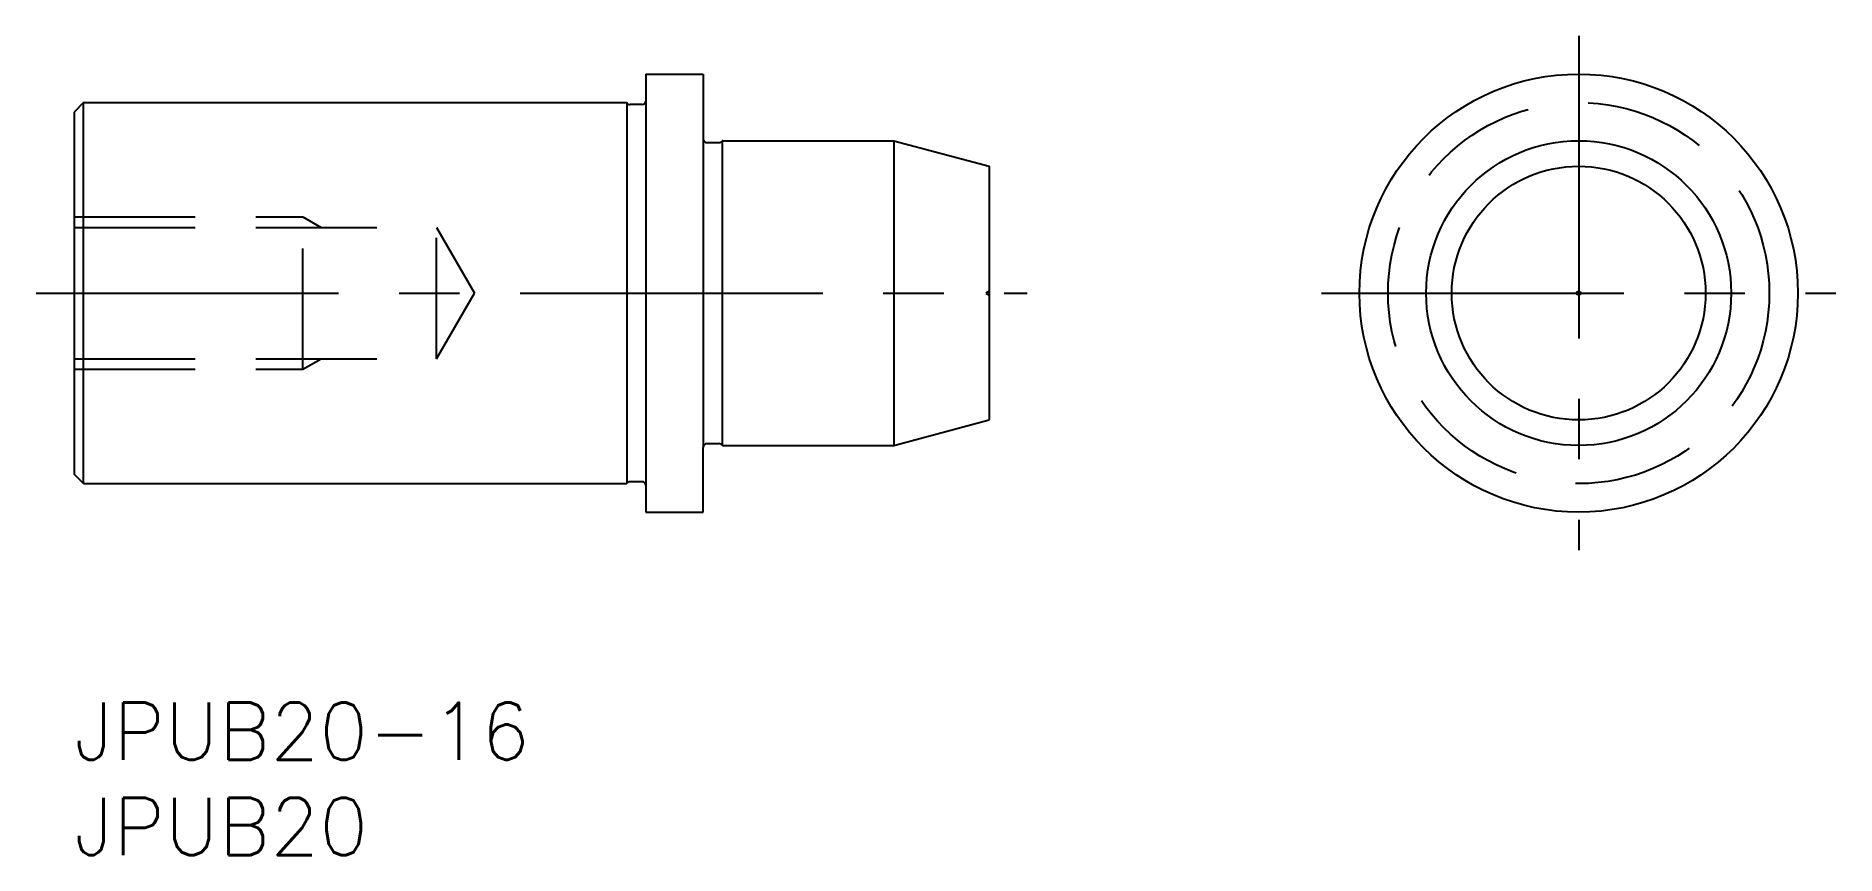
# Model space of a CAD drawing. Extents: x -2 to 92.4, y -8 to 35.
import ezdxf

# ---------------------------------------------------------------- set-up
doc = ezdxf.new("R2010")
doc.units = 0
doc.header["$LTSCALE"] = 0.5
doc.linetypes.add('CENTER', pattern=[50.8, 31.75, -6.35, 6.35, -6.35])
doc.linetypes.add('DASHED', pattern=[19.05, 12.7, -6.35])
doc.layers.get('0').update_dxf_attribs({"linetype": 'CONTINUOUS'})
for name, color, linetype in [('MSM_CENTER', 1, 'CENTER'), ('MSM_CONTINUOUS', 7, 'CONTINUOUS'), ('MSM_DASHED', 4, 'DASHED'), ('MSM_PART_NUMBER', 7, 'CONTINUOUS')]:
    doc.layers.add(name, color=color, linetype=linetype)
doc.styles.get("Standard").update_dxf_attribs({"font": 'txt.shx', "height": 3, "bigfont": 'bigfont.shx'})

# ---------------------------------------------------------------- blocks, each defined once
blk = doc.blocks.new('*U9')
at = {"layer": 'MSM_PART_NUMBER'}
blk.add_text('JPUB20-16', height=3, dxfattribs=at).set_placement((0, -3))
blk = doc.blocks.new('*U10')
at = {"layer": 'MSM_PART_NUMBER'}
blk.add_text('JPUB20', height=3, dxfattribs=at).set_placement((0, -8))

msp = doc.modelspace()

# ---------------------------------------------------------------- linework, layer by layer
for p, q in [((30, 33), (30, 10)), ((30, 33), (33, 33)), ((33, 33), (33, 29.6)), ((0.5, 31.5), (0, 31)), ((0.5, 11.5), (0.5, 31.5)), ((0.5, 31.5), (28.973, 31.5)), ((28.973, 31.5), (29, 31.5)), ((28.973, 31.5), (28.973, 31.5)), ((29, 31.5), (29, 11.5)), ((29.8, 31.4), (29.173, 31.4)), ((0, 31), (0, 12)), ((33, 29.6), (33, 13.4)), ((33.2, 29.4), (33.827, 29.4)), ((34.027, 29.5), (34, 29.5)), ((34, 29.5), (34, 13.5)), ((34.027, 29.5), (43, 29.5)), ((34.027, 29.5), (34.027, 29.5)), ((43, 29.5), (48, 28.16)), ((43, 29.5), (43, 13.5)), ((48, 28.16), (48, 14.84)), ((43, 13.5), (48, 14.84)), ((33, 10), (33, 13.4)), ((33.2, 13.6), (33.827, 13.6)), ((34.027, 13.5), (34, 13.5)), ((34.027, 13.5), (43, 13.5)), ((34.027, 13.5), (34.027, 13.5)), ((0.5, 11.5), (0, 12)), ((0.5, 11.5), (28.973, 11.5)), ((28.973, 11.5), (28.973, 11.5)), ((28.973, 11.5), (29, 11.5)), ((29.8, 11.6), (29.173, 11.6)), ((30, 10), (33, 10))]:
    msp.add_line(p, q)
for radius in [11.5, 8, 6.66]:
    msp.add_circle((78.932, 21.5), radius)
for centre, start, end in [((29.173, 31.6), 210.00003, 270), ((29.8, 31.6), 270, 0), ((33.2, 29.6), 180, 270), ((33.827, 29.6), 270, 329.99997), ((33.2, 13.4), 90, 180), ((33.827, 13.4), 30.00003, 90), ((29.173, 11.4), 90, 149.99997), ((29.8, 11.4), 0, 90)]:
    msp.add_arc(centre, 0.2, start, end)
at = {"layer": 'MSM_CENTER'}
for p, q in [((78.932, 35), (78.932, 8)), ((-2, 21.5), (50, 21.5)), ((65.432, 21.5), (92.432, 21.5))]:
    msp.add_line(p, q, dxfattribs=at)
at = {"layer": 'MSM_CONTINUOUS'}
msp.add_circle((78.932, 21.5), 0.1, dxfattribs=at)
at = {"layer": 'MSM_DASHED'}
for p, q in [((0, 25.5), (12, 25.5)), ((12, 25.5), (12.953, 24.95)), ((12, 17.5), (12, 25.5)), ((0, 24.95), (19.008, 24.95)), ((19.008, 18.05), (19.008, 24.95)), ((19.008, 24.95), (21, 21.5)), ((19.008, 18.05), (21, 21.5)), ((48, 21.6), (47.827, 21.5)), ((47.827, 21.5), (48, 21.4)), ((0, 18.05), (19.008, 18.05)), ((12, 17.5), (12.953, 18.05)), ((0, 17.5), (12, 17.5))]:
    msp.add_line(p, q, dxfattribs=at)
msp.add_circle((78.932, 21.5), 10, dxfattribs=at)

# ---------------------------------------------------------------- block references
at = {"layer": 'MSM_CONTINUOUS'}
for name in ['*U9', '*U10']:
    msp.add_blockref(name, (0, 0), dxfattribs=at)

doc.saveas('drawing.dxf')
